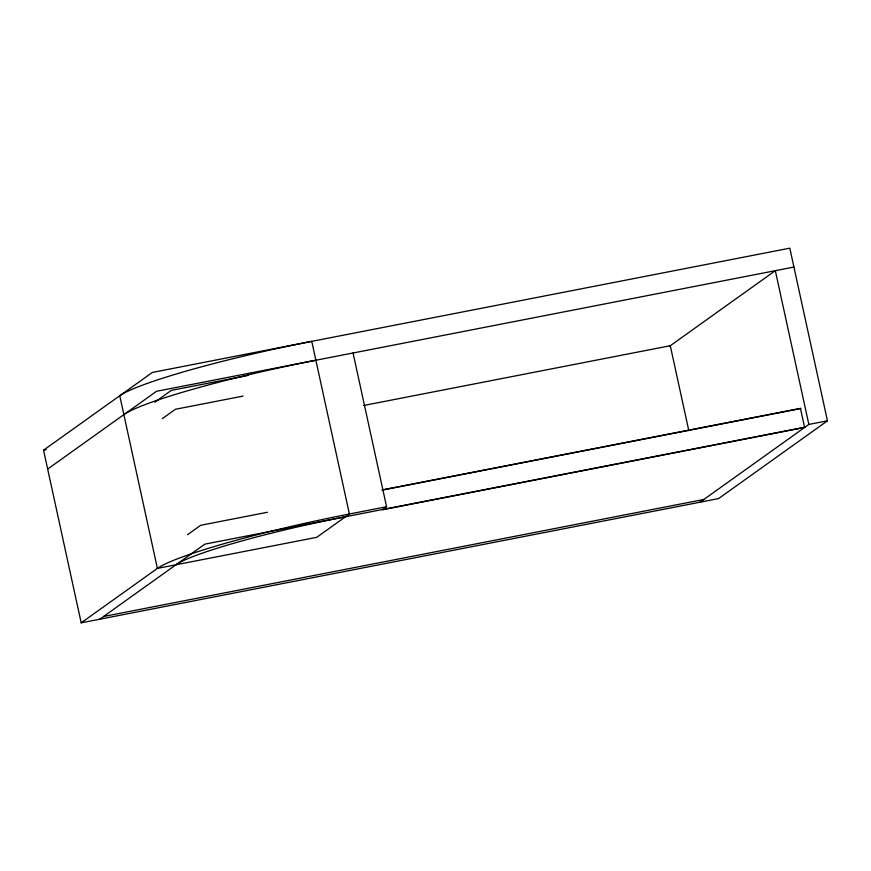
<?xml version="1.0" encoding="UTF-8"?>
<svg xmlns="http://www.w3.org/2000/svg" width="871" height="871" viewBox="0 0 871 871"><rect width="100%" height="100%" fill="white"/><g stroke="black" fill="none" stroke-linecap="round" stroke-linejoin="round"><path stroke-width="1.31" d="M43.55 450.187L152.403 372.418L789.812 248.17L827.45 420.813L718.597 498.582L81.188 622.83L43.55 450.187L46.217 449.665M47.665 469.066L156.519 391.297L793.927 267.059M154.798 402.195L171.304 390.393L248.322 375.39M162.213 418.711L175.419 409.283L243.14 396.076M187.505 534.707L200.711 525.278L267.397 512.279M81.188 622.83L157.39 568.393A166.448 16.244 -12.3 0 1 349.391 513.999L386.582 506.748L353.049 352.995M99.784 619.205L204.827 544.157L805.054 427.16M386.582 506.748L382.336 509.785L804.619 427.465L800.493 408.586L382.217 490.123M669.777 346.092L775.332 270.674L808.854 424.438L700.012 502.208M363.512 405.527L670.289 345.722L688.787 430.557M382.108 489.916L800.928 408.281M808.854 424.438L827.45 420.813M103.595 616.483L703.822 499.486M175.975 564.767A147.025 14.35 -12.3 0 1 345.58 516.721M123.867 414.629A166.448 16.244 -12.3 0 1 315.868 360.235M349.391 513.999L316.739 537.331L157.39 568.393L119.752 395.75A166.448 16.244 -12.3 0 1 311.753 341.356L349.391 513.999"/></g></svg>
